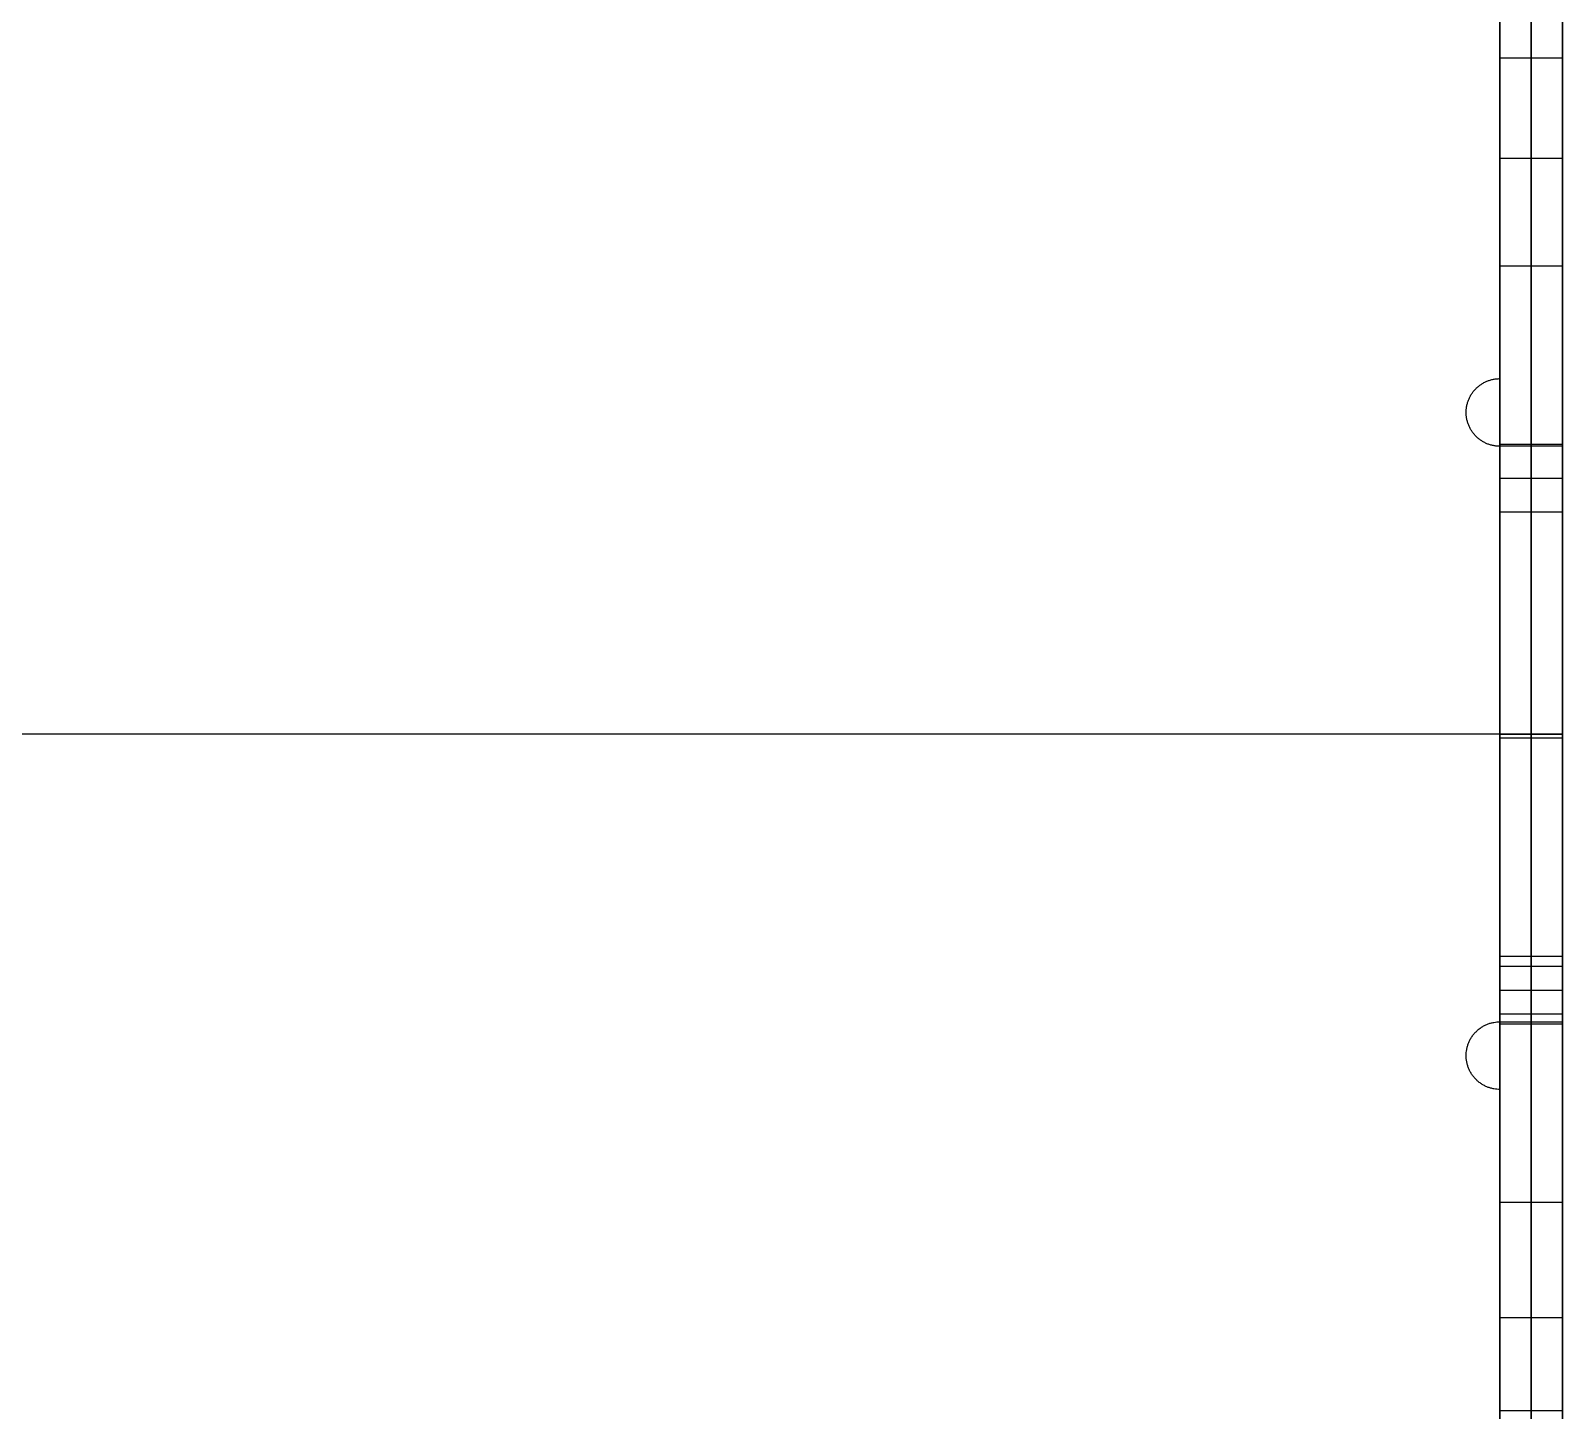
# Model space of a CAD drawing. Header units: millimetres. Extents: x -3003 to 2440, y -88 to 1748.
# Drawn here: x -2699.8 to -2552.5, y 760.9 to 893.5 of the extents above; entities that cross this region are included whole.
import ezdxf

# ---------------------------------------------------------------- set-up
doc = ezdxf.new("R2010")
doc.units = ezdxf.units.MM
doc.header["$MEASUREMENT"] = 0
doc.layers.add('ASSEMBLY', color=7, linetype='Continuous', true_color=0x000000)

msp = doc.modelspace()

# ---------------------------------------------------------------- linework, layer by layer
at = {"layer": 'ASSEMBLY'}
for p, q in [((-2558.55, 1014.86, 321), (-2558.55, 636.86, 321)), ((-2552.55, 1014.86, 321), (-2552.55, 636.86, 321)), ((-2552.55, 825.86, 6), (-3002.55, 825.86, 6)), ((-2552.55, 825.86, 12), (-3002.55, 825.86, 12)), ((-2558.55, 825.86, 636), (-2558.55, 825.86, 596)), ((-2558.55, 825.86, 556), (-2558.55, 825.86, 12)), ((-2552.55, 825.86, 636), (-2552.55, 825.86, 596)), ((-2552.55, 825.86, 556), (-2552.55, 825.86, 12))]:
    msp.add_line(p, q, dxfattribs=at)
for points, degree in [([(-2558.55, 1020.86, 636), (-2558.55, 825.86, 636), (-2558.55, 630.86, 636)], 2), ([(-2555.55, 1020.86, 636), (-2555.55, 825.86, 636), (-2555.55, 630.86, 636)], 2), ([(-2552.55, 1020.86, 636), (-2552.55, 825.86, 636), (-2552.55, 630.86, 636)], 2), ([(-2558.55, 853.72, 6), (-2558.55, 880.86, 6), (-2558.55, 909.44, 6)], 2), ([(-2555.55, 853.72, 6), (-2555.55, 880.86, 6), (-2555.55, 909.44, 6)], 2), ([(-2552.55, 853.72, 6), (-2552.55, 880.86, 6), (-2552.55, 909.44, 6)], 2), ([(-2558.55, 860.02, 6), (-2558.55, 882.49, 6), (-2558.55, 903.14, 6)], 2), ([(-2558.55, 860.02, 12), (-2558.55, 882.49, 12), (-2558.55, 903.14, 12)], 2), ([(-2558.55, 860.02, 9), (-2558.55, 882.49, 9), (-2558.55, 903.14, 9)], 2), ([(-2558.55, 890.86, 576), (-2555.55, 890.86, 576), (-2552.55, 890.86, 576)], 2), ([(-2558.55, 882.04, 6), (-2558.55, 882.04, 9), (-2558.55, 882.04, 12)], 2), ([(-2558.55, 881.22, 6), (-2555.55, 881.22, 6), (-2552.55, 881.22, 6)], 2), ([(-2558.55, 870.86, 556), (-2558.55, 840.86, 556), (-2558.55, 810.86, 556), (-2558.55, 780.86, 556)], 3), ([(-2558.55, 870.86, 556), (-2555.55, 870.86, 556), (-2552.55, 870.86, 556)], 2), ([(-2558.55, 780.86, 596), (-2558.55, 810.86, 596), (-2558.55, 840.86, 596), (-2558.55, 870.86, 596)], 3), ([(-2558.55, 870.86, 596), (-2555.55, 870.86, 596), (-2552.55, 870.86, 596)], 2), ([(-2555.55, 870.86, 556), (-2555.55, 840.86, 556), (-2555.55, 810.86, 556), (-2555.55, 780.86, 556)], 3), ([(-2555.55, 780.86, 596), (-2555.55, 810.86, 596), (-2555.55, 840.86, 596), (-2555.55, 870.86, 596)], 3), ([(-2552.55, 870.86, 556), (-2552.55, 840.86, 556), (-2552.55, 810.86, 556), (-2552.55, 780.86, 556)], 3), ([(-2552.55, 780.86, 596), (-2552.55, 810.86, 596), (-2552.55, 840.86, 596), (-2552.55, 870.86, 596)], 3), ([(-2558.55, 860.02, 6), (-2558.55, 860.02, 9), (-2558.55, 860.02, 12)], 2), ([(-2560.85, 859.07, 6), (-2560.85, 859.07, 9), (-2560.85, 859.07, 12)], 2), ([(-2561.8, 856.77, 6), (-2561.8, 856.77, 9), (-2561.8, 856.77, 12)], 2), ([(-2560.85, 854.47, 6), (-2560.85, 854.47, 9), (-2560.85, 854.47, 12)], 2), ([(-2558.55, 853.72, 12), (-2555.55, 853.72, 12), (-2552.55, 853.72, 12)], 2), ([(-2558.55, 853.72, 12), (-2558.55, 853.72, 9), (-2558.55, 853.72, 6)], 2), ([(-2558.55, 853.72, 6), (-2555.55, 853.72, 6), (-2552.55, 853.72, 6)], 2), ([(-2558.55, 853.72, 9), (-2555.55, 853.72, 9), (-2552.55, 853.72, 9)], 2), ([(-2552.55, 853.52, 6), (-2555.55, 853.52, 6), (-2558.55, 853.52, 6)], 2), ([(-2558.55, 853.52, 6), (-2558.55, 853.52, 9), (-2558.55, 853.52, 12)], 2), ([(-2552.55, 853.52, 12), (-2555.55, 853.52, 12), (-2558.55, 853.52, 12)], 2), ([(-2552.55, 853.52, 9), (-2555.55, 853.52, 9), (-2558.55, 853.52, 9)], 2), ([(-2555.55, 853.72, 12), (-2555.55, 853.72, 9), (-2555.55, 853.72, 6)], 2), ([(-2555.55, 853.52, 6), (-2555.55, 853.52, 9), (-2555.55, 853.52, 12)], 2), ([(-2552.55, 853.72, 12), (-2552.55, 853.72, 9), (-2552.55, 853.72, 6)], 2), ([(-2552.55, 798.21, 6), (-2552.55, 826.38, 6), (-2552.55, 853.52, 6)], 2), ([(-2552.55, 853.52, 6), (-2552.55, 853.52, 9), (-2552.55, 853.52, 12)], 2), ([(-2552.55, 798.21, 12), (-2552.55, 826.38, 12), (-2552.55, 853.52, 12)], 2), ([(-2552.55, 798.21, 9), (-2552.55, 826.38, 9), (-2552.55, 853.52, 9)], 2), ([(-2558.55, 850.47, 15.25), (-2555.55, 850.47, 15.25), (-2552.55, 850.47, 15.25)], 2), ([(-2558.55, 804.51, 12), (-2558.55, 825.15, 12), (-2558.55, 847.22, 12)], 2), ([(-2558.55, 847.22, 12), (-2555.55, 847.22, 12), (-2552.55, 847.22, 12)], 2), ([(-2555.55, 804.51, 12), (-2555.55, 825.15, 12), (-2555.55, 847.22, 12)], 2), ([(-2552.55, 804.51, 12), (-2552.55, 825.15, 12), (-2552.55, 847.22, 12)], 2), ([(-2552.55, 826.12, 6), (-2552.55, 826.12, 9), (-2552.55, 826.12, 12)], 2), ([(-2558.55, 825.86, 636), (-2555.55, 825.86, 636), (-2552.55, 825.86, 636)], 2), ([(-2558.55, 825.86, 556), (-2555.55, 825.86, 556), (-2552.55, 825.86, 556)], 2), ([(-2558.55, 825.86, 596), (-2555.55, 825.86, 596), (-2552.55, 825.86, 596)], 2), ([(-2558.55, 825.51, 12), (-2555.55, 825.51, 12), (-2552.55, 825.51, 12)], 2), ([(-2558.55, 804.51, 12), (-2555.55, 804.51, 12), (-2552.55, 804.51, 12)], 2), ([(-2558.55, 803.56, 14.3), (-2555.55, 803.56, 14.3), (-2552.55, 803.56, 14.3)], 2), ([(-2558.55, 801.26, 15.25), (-2555.55, 801.26, 15.25), (-2552.55, 801.26, 15.25)], 2), ([(-2558.55, 798.96, 14.3), (-2555.55, 798.96, 14.3), (-2552.55, 798.96, 14.3)], 2), ([(-2558.55, 798.21, 6), (-2558.55, 798.21, 9), (-2558.55, 798.21, 12)], 2), ([(-2558.55, 798.21, 6), (-2555.55, 798.21, 6), (-2552.55, 798.21, 6)], 2), ([(-2558.55, 798.21, 12), (-2555.55, 798.21, 12), (-2552.55, 798.21, 12)], 2), ([(-2558.55, 798.21, 9), (-2555.55, 798.21, 9), (-2552.55, 798.21, 9)], 2), ([(-2555.55, 798.21, 6), (-2555.55, 798.21, 9), (-2555.55, 798.21, 12)], 2), ([(-2552.55, 798.21, 6), (-2552.55, 798.21, 9), (-2552.55, 798.21, 12)], 2), ([(-2558.55, 742.29, 6), (-2558.55, 769.44, 6), (-2558.55, 798.01, 6)], 2), ([(-2558.55, 798.01, 6), (-2555.55, 798.01, 6), (-2552.55, 798.01, 6)], 2), ([(-2558.55, 798.01, 6), (-2558.55, 798.01, 9), (-2558.55, 798.01, 12)], 2), ([(-2558.55, 798.01, 12), (-2555.55, 798.01, 12), (-2552.55, 798.01, 12)], 2), ([(-2558.55, 798.01, 9), (-2555.55, 798.01, 9), (-2552.55, 798.01, 9)], 2), ([(-2555.55, 742.29, 6), (-2555.55, 769.44, 6), (-2555.55, 798.01, 6)], 2), ([(-2555.55, 798.01, 6), (-2555.55, 798.01, 9), (-2555.55, 798.01, 12)], 2), ([(-2552.55, 742.29, 6), (-2552.55, 769.44, 6), (-2552.55, 798.01, 6)], 2), ([(-2552.55, 798.01, 6), (-2552.55, 798.01, 9), (-2552.55, 798.01, 12)], 2), ([(-2561.8, 794.96, 6), (-2561.8, 794.96, 9), (-2561.8, 794.96, 12)], 2), ([(-2558.55, 748.59, 6), (-2558.55, 771.06, 6), (-2558.55, 791.71, 6)], 2), ([(-2558.55, 791.71, 6), (-2558.55, 791.71, 9), (-2558.55, 791.71, 12)], 2), ([(-2558.55, 748.59, 12), (-2558.55, 771.06, 12), (-2558.55, 791.71, 12)], 2), ([(-2558.55, 748.59, 9), (-2558.55, 771.06, 9), (-2558.55, 791.71, 9)], 2), ([(-2558.55, 780.86, 556), (-2555.55, 780.86, 556), (-2552.55, 780.86, 556)], 2), ([(-2558.55, 780.86, 596), (-2555.55, 780.86, 596), (-2552.55, 780.86, 596)], 2), ([(-2558.55, 770.61, 6), (-2558.55, 770.61, 9), (-2558.55, 770.61, 12)], 2), ([(-2558.55, 769.79, 6), (-2555.55, 769.79, 6), (-2552.55, 769.79, 6)], 2), ([(-2558.55, 760.86, 576), (-2555.55, 760.86, 576), (-2552.55, 760.86, 576)], 2)]:
    msp.add_open_spline(points, degree=degree, dxfattribs=at)
for points, weights, degree, knots in [([(-2558.55, 870.86, 596), (-2558.55, 882.58, 596), (-2558.55, 890.86, 587.72), (-2558.55, 890.86, 576), (-2558.55, 890.86, 564.28), (-2558.55, 882.58, 556), (-2558.55, 870.86, 556)], [1, 0.804737854124, 0.804737854124, 1, 0.804737854124, 0.804737854124, 1], 3, [144.545178, 144.545178, 144.545178, 144.545178, 175.954389, 175.954389, 175.954389, 207.363601, 207.363601, 207.363601, 207.363601]), ([(-2555.55, 870.86, 596), (-2555.55, 882.58, 596), (-2555.55, 890.86, 587.72), (-2555.55, 890.86, 576), (-2555.55, 890.86, 564.28), (-2555.55, 882.58, 556), (-2555.55, 870.86, 556)], [1, 0.804737854124, 0.804737854124, 1, 0.804737854124, 0.804737854124, 1], 3, [144.545178, 144.545178, 144.545178, 144.545178, 175.954389, 175.954389, 175.954389, 207.363601, 207.363601, 207.363601, 207.363601]), ([(-2552.55, 870.86, 596), (-2552.55, 882.58, 596), (-2552.55, 890.86, 587.72), (-2552.55, 890.86, 576), (-2552.55, 890.86, 564.28), (-2552.55, 882.58, 556), (-2552.55, 870.86, 556)], [1, 0.804737854124, 0.804737854124, 1, 0.804737854124, 0.804737854124, 1], 3, [144.545178, 144.545178, 144.545178, 144.545178, 175.954389, 175.954389, 175.954389, 207.363601, 207.363601, 207.363601, 207.363601]), ([(-2558.55, 853.52, 6), (-2559.9, 853.52, 6), (-2560.85, 854.47, 6), (-2561.8, 855.43, 6), (-2561.8, 856.77, 6), (-2561.8, 858.12, 6), (-2560.85, 859.07, 6), (-2559.9, 860.02, 6), (-2558.55, 860.02, 6)], [1, 0.923879512386, 1, 0.923879512386, 1, 0.923879512386, 1, 0.923879512386, 1], 2, [-287.598388, -287.598388, -287.598388, -285.045844, -285.045844, -282.493299, -282.493299, -279.940755, -279.940755, -277.38821, -277.38821, -277.38821]), ([(-2558.55, 853.52, 12), (-2559.9, 853.52, 12), (-2560.85, 854.47, 12), (-2561.8, 855.43, 12), (-2561.8, 856.77, 12), (-2561.8, 858.12, 12), (-2560.85, 859.07, 12), (-2559.9, 860.02, 12), (-2558.55, 860.02, 12)], [1, 0.923879512386, 1, 0.923879512386, 1, 0.923879512386, 1, 0.923879512386, 1], 2, [-287.598388, -287.598388, -287.598388, -285.045844, -285.045844, -282.493299, -282.493299, -279.940755, -279.940755, -277.38821, -277.38821, -277.38821]), ([(-2558.55, 853.52, 9), (-2559.9, 853.52, 9), (-2560.85, 854.47, 9), (-2561.8, 855.43, 9), (-2561.8, 856.77, 9), (-2561.8, 858.12, 9), (-2560.85, 859.07, 9), (-2559.9, 860.02, 9), (-2558.55, 860.02, 9)], [1, 0.923879512386, 1, 0.923879512386, 1, 0.923879512386, 1, 0.923879512386, 1], 2, [-287.598388, -287.598388, -287.598388, -285.045844, -285.045844, -282.493299, -282.493299, -279.940755, -279.940755, -277.38821, -277.38821, -277.38821]), ([(-2558.55, 847.22, 12), (-2558.55, 847.22, 15.25), (-2558.55, 850.47, 15.25), (-2558.55, 853.72, 15.25), (-2558.55, 853.72, 12)], [1, 0.707106781187, 1, 0.707106781187, 1], 2, [-243.659928, -243.659928, -243.659928, -238.55484, -238.55484, -233.449752, -233.449752, -233.449752]), ([(-2555.55, 847.22, 12), (-2555.55, 847.22, 15.25), (-2555.55, 850.47, 15.25), (-2555.55, 853.72, 15.25), (-2555.55, 853.72, 12)], [1, 0.707106781187, 1, 0.707106781187, 1], 2, [-243.659928, -243.659928, -243.659928, -238.55484, -238.55484, -233.449752, -233.449752, -233.449752]), ([(-2552.55, 847.22, 12), (-2552.55, 847.22, 15.25), (-2552.55, 850.47, 15.25), (-2552.55, 853.72, 15.25), (-2552.55, 853.72, 12)], [1, 0.707106781187, 1, 0.707106781187, 1], 2, [-243.659928, -243.659928, -243.659928, -238.55484, -238.55484, -233.449752, -233.449752, -233.449752]), ([(-2558.55, 798.01, 12), (-2558.55, 798.01, 13.35), (-2558.55, 798.96, 14.3), (-2558.55, 799.91, 15.25), (-2558.55, 801.26, 15.25), (-2558.55, 802.6, 15.25), (-2558.55, 803.56, 14.3), (-2558.55, 804.51, 13.35), (-2558.55, 804.51, 12)], [1, 0.923879512363, 1, 0.923879512363, 1, 0.923879512363, 1, 0.923879512363, 1], 2, [-254.642605, -254.642605, -254.642605, -252.090061, -252.090061, -249.537516, -249.537516, -246.984972, -246.984972, -244.432428, -244.432428, -244.432428]), ([(-2555.55, 798.01, 12), (-2555.55, 798.01, 13.35), (-2555.55, 798.96, 14.3), (-2555.55, 799.91, 15.25), (-2555.55, 801.26, 15.25), (-2555.55, 802.6, 15.25), (-2555.55, 803.56, 14.3), (-2555.55, 804.51, 13.35), (-2555.55, 804.51, 12)], [1, 0.923879512363, 1, 0.923879512363, 1, 0.923879512363, 1, 0.923879512363, 1], 2, [-254.642605, -254.642605, -254.642605, -252.090061, -252.090061, -249.537516, -249.537516, -246.984972, -246.984972, -244.432428, -244.432428, -244.432428]), ([(-2552.55, 798.01, 12), (-2552.55, 798.01, 13.35), (-2552.55, 798.96, 14.3), (-2552.55, 799.91, 15.25), (-2552.55, 801.26, 15.25), (-2552.55, 802.6, 15.25), (-2552.55, 803.56, 14.3), (-2552.55, 804.51, 13.35), (-2552.55, 804.51, 12)], [1, 0.923879512363, 1, 0.923879512363, 1, 0.923879512363, 1, 0.923879512363, 1], 2, [-254.642605, -254.642605, -254.642605, -252.090061, -252.090061, -249.537516, -249.537516, -246.984972, -246.984972, -244.432428, -244.432428, -244.432428]), ([(-2558.55, 791.71, 6), (-2561.8, 791.71, 6), (-2561.8, 794.96, 6), (-2561.8, 798.21, 6), (-2558.55, 798.21, 6)], [1, 0.707106781187, 1, 0.707106781187, 1], 2, [-300.808564, -300.808564, -300.808564, -295.703476, -295.703476, -290.598388, -290.598388, -290.598388]), ([(-2558.55, 791.71, 12), (-2561.8, 791.71, 12), (-2561.8, 794.96, 12), (-2561.8, 798.21, 12), (-2558.55, 798.21, 12)], [1, 0.707106781187, 1, 0.707106781187, 1], 2, [-300.808564, -300.808564, -300.808564, -295.703476, -295.703476, -290.598388, -290.598388, -290.598388]), ([(-2558.55, 791.71, 9), (-2561.8, 791.71, 9), (-2561.8, 794.96, 9), (-2561.8, 798.21, 9), (-2558.55, 798.21, 9)], [1, 0.707106781187, 1, 0.707106781187, 1], 2, [-300.808564, -300.808564, -300.808564, -295.703476, -295.703476, -290.598388, -290.598388, -290.598388]), ([(-2558.55, 780.86, 556), (-2558.55, 769.15, 556), (-2558.55, 760.86, 564.28), (-2558.55, 760.86, 576), (-2558.55, 760.86, 587.72), (-2558.55, 769.15, 596), (-2558.55, 780.86, 596)], [1, 0.804737854124, 0.804737854124, 1, 0.804737854124, 0.804737854124, 1], 3, [-8.273244, -8.273244, -8.273244, -8.273244, 23.135967, 23.135967, 23.135967, 54.545178, 54.545178, 54.545178, 54.545178]), ([(-2555.55, 780.86, 556), (-2555.55, 769.15, 556), (-2555.55, 760.86, 564.28), (-2555.55, 760.86, 576), (-2555.55, 760.86, 587.72), (-2555.55, 769.15, 596), (-2555.55, 780.86, 596)], [1, 0.804737854124, 0.804737854124, 1, 0.804737854124, 0.804737854124, 1], 3, [-8.273244, -8.273244, -8.273244, -8.273244, 23.135967, 23.135967, 23.135967, 54.545178, 54.545178, 54.545178, 54.545178]), ([(-2552.55, 780.86, 556), (-2552.55, 769.15, 556), (-2552.55, 760.86, 564.28), (-2552.55, 760.86, 576), (-2552.55, 760.86, 587.72), (-2552.55, 769.15, 596), (-2552.55, 780.86, 596)], [1, 0.804737854124, 0.804737854124, 1, 0.804737854124, 0.804737854124, 1], 3, [-8.273244, -8.273244, -8.273244, -8.273244, 23.135967, 23.135967, 23.135967, 54.545178, 54.545178, 54.545178, 54.545178])]:
    msp.add_rational_spline(points, weights, degree=degree, knots=knots, dxfattribs=at)

doc.saveas('drawing.dxf')
